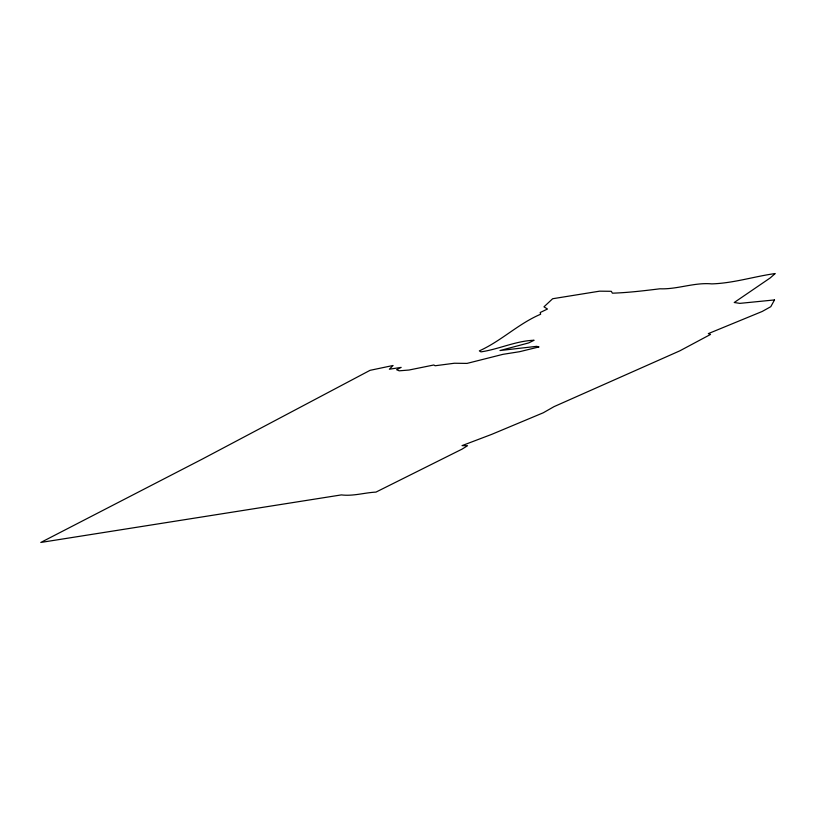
<?xml version="1.0" encoding="UTF-8"?>
<svg xmlns="http://www.w3.org/2000/svg" width="816" height="816" viewBox="0 0 816 816"><rect width="100%" height="100%" fill="white"/><g stroke="black" fill="none" stroke-linecap="round" stroke-linejoin="round"><path stroke-width="1.22" d="M774.506 299.931L770.794 306.683L762.195 311.467L708.339 333.622L710.552 334.427L679.83 350.839L553.982 406.664L543.283 412.774L491.65 434.387L462.029 445.628L467.517 445.72L462.142 449.086L375.982 492.099C364.344 492.691 353.155 496.363 341.374 494.904L40.8 542.456L202.317 459.082L370.046 370.331L393.067 365.497L389.365 369.22L401.166 367.384L396.607 369.73L399.187 370.821L408.959 370.036L433.796 364.997L435.142 365.752L454.39 363.242L466.997 363.406L502.993 354.328L519.619 351.696L538.999 346.933L536.612 346.341L499.994 350.533L528.686 342.914L534.103 340.252C515.906 340.864 498.821 349.258 480.95 351.869L479.329 350.88C501.187 341.057 518.527 323.605 540.641 314.242L540.202 312.528L547.475 309.029L543.966 306.836L552.636 298.738L599.587 291.169L611.327 291.302L612.388 293.179C628.31 292.658 644.13 290.731 659.94 288.793C677.423 289.507 694.253 282.234 711.807 283.886C733.451 283.213 753.831 276.542 775.2 273.544L770.233 277.919L734.237 302.501L739.847 303.368L774.506 299.931"/></g></svg>
